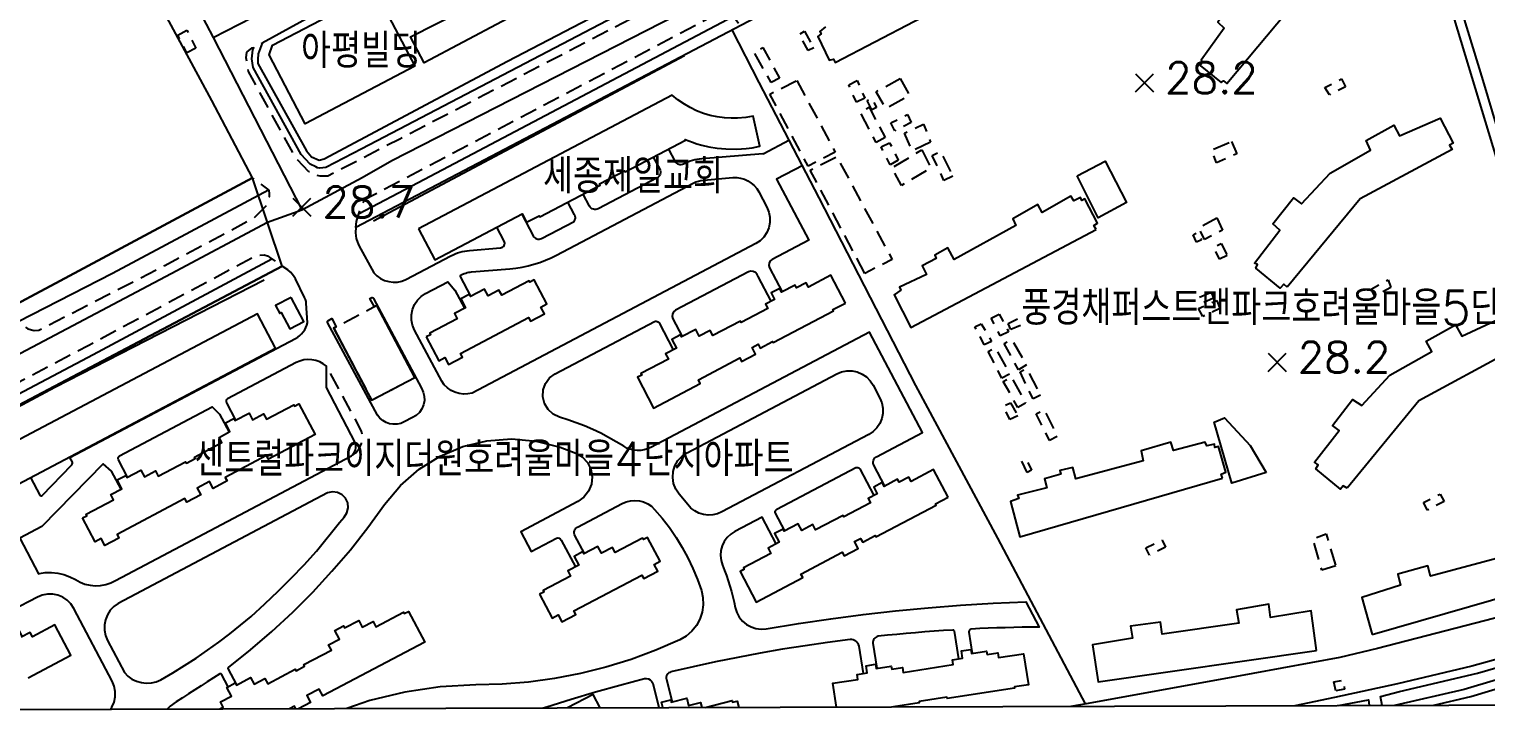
# Model space of a CAD drawing. Header units: millimetres. Extents: x 224638 to 227100, y 430787 to 433573.
# Drawn here: x 225758 to 226182.5, y 430787.4 to 430989.2 of the extents above; entities that cross this region are included whole.
import ezdxf

# ---------------------------------------------------------------- set-up
doc = ezdxf.new("R2010")
doc.units = ezdxf.units.MM
doc.linetypes.add('5M2P5', pattern=[7.5, 5, -2.5])
for name, color, linetype in [('A0013110', 1, 'Continuous'), ('A0013118', 1, 'Continuous'), ('A0023210', 7, 'Continuous'), ('A0033324', 1, '5M2P5'), ('A0033327', 32, 'Continuous'), ('A0053326', 32, 'Continuous'), ('B0014111', 7, 'Continuous'), ('B0014115', 7, 'Continuous'), ('B0014116', 7, '5M2P5'), ('B0014118', 7, '5M2P5'), ('B0024120', 3, 'B0024120'), ('C0076117', 7, 'Continuous'), ('F0027132', 7, 'Continuous'), ('F0027217', 7, 'Continuous'), ('F0047224', 7, 'Continuous'), ('H0017334', 7, 'Continuous'), ('H0049140', 7, 'Continuous')]:
    doc.layers.add(name, color=color, linetype=linetype)
doc.styles.add('HIST', font='romans.shx', dxfattribs={"bigfont": 'ngsw.shx'})
doc.styles.add('ngsw', font='romans.shx', dxfattribs={"bigfont": 'ngsw.shx'})
doc.linetypes.add('B0024120', pattern='A,10,-1.75,[133,ltypeshp.shx,S=0.75,R=0,X=0,Y=0],-3.25', length=15)

# ---------------------------------------------------------------- blocks, each defined once
blk = doc.blocks.new('F0027217')
at = {"layer": 'F0027217'}
for p, q in [((-2.652, 2.652), (2.652, -2.652)), ((-2.652, -2.652), (2.652, 2.652))]:
    blk.add_line(p, q, dxfattribs=at)

msp = doc.modelspace()

# ---------------------------------------------------------------- linework, layer by layer
at = {"layer": 'A0013110', "flags": 128}
msp.add_lwpolyline([(225825.839, 430985.059), (225824.674, 430981.938), (225824.6, 430980.306), (225824.576, 430979.144), (225838.824, 430953.674), (225840.298, 430951.926), (225842.498, 430950.922), (225843.924, 430951.346), (225897.396, 430979.807), (225964.201, 431014.724), (226038.711, 431054.137), (226058.327, 431065.189), (226061.573, 431071.339), (226047.721, 431099.286), (226040.497, 431101.179), (225962.363, 431060.08)], close=True, dxfattribs=at)
for points in [[(225658.8, 430860.47), (225664.178, 430862.093), (225729.818, 430895.938), (225767.016, 430915.801), (225823.102, 430945.787), (225811.256, 430968.298), (225783.671, 431019.612), (225754.241, 431076.439), (225746.375, 431090.645), (225737.953, 431092.682), (225699.914, 431072.363), (225688.747, 431069.485), (225687.462, 431069.305), (225581.582, 431013.416)], [(226150.027, 431088.593), (226081.413, 431052.224), (226019.716, 431019.107), (225971.435, 430993.461), (225853.196, 430931.355)], [(225831.729, 430920.027), (225672.845, 430836.188)]]:
    msp.add_lwpolyline(points, dxfattribs=at)
at = {"layer": 'A0013118', "flags": 128}
for points in [[(226190.153, 430945.799), (226181.676, 430974.164), (226168.154, 431018.377), (226160.757, 431044.786), (226153.11, 431074.999), (226150.027, 431088.593)], [(226167.335, 430791.974), (226178.064, 430794.59), (226213.848, 430805.379), (226231.519, 430810.944), (226247.438, 430817.205), (226273.29, 430827.614), (226298.594, 430839.358), (226311.809, 430846.877), (226329.541, 430856.606), (226355.166, 430872.163), (226378.34, 430887.86), (226398.36, 430902.85), (226419.255, 430919.99), (226438.308, 430936.101), (226448.625, 430946.584), (226460.999, 430959.836), (226467.613, 430966.889), (226486.678, 430984.036), (226507.406, 431002.24), (226508.597, 431000.949), (226511.95, 431003.455)], [(225944.305, 430954.198), (225946.172, 430950.661), (225946.372, 430950.358), (225946.627, 430950.1), (225946.928, 430949.897), (225947.262, 430949.757), (225947.617, 430949.684), (225947.98, 430949.682), (225948.336, 430949.751), (225948.672, 430949.888), (225949.301, 430950.194), (225949.944, 430950.469), (225950.6, 430950.712), (225951.267, 430950.921), (225951.944, 430951.098), (225952.629, 430951.241), (225953.32, 430951.35), (225954.015, 430951.425), (225971.813, 430952.894), (225971.86, 430952.807), (225979.532, 430956.855)], [(225939.866, 430951.856), (225941.732, 430948.318), (225941.869, 430947.982), (225941.938, 430947.626), (225941.936, 430947.264), (225941.864, 430946.908), (225941.723, 430946.574), (225941.52, 430946.273), (225941.262, 430946.018), (225940.963, 430945.82), (225923.802, 430936.765), (225923.466, 430936.628), (225923.11, 430936.559), (225922.747, 430936.561), (225922.392, 430936.633), (225922.058, 430936.774), (225921.757, 430936.977), (225921.502, 430937.235), (225921.303, 430937.537), (225919.436, 430941.076)], [(225983.453, 430949.426), (225975.78, 430945.378), (225985.142, 430927.635), (225974.504, 430922.022), (225973.943, 430921.567), (225973.599, 430920.932), (225973.525, 430920.214), (225973.731, 430919.522), (225977.411, 430912.547)], [(225886.732, 430911.265), (225883.701, 430917.01), (225883.666, 430917.21), (225883.746, 430917.397), (225883.852, 430917.484), (225884.101, 430917.608), (225884.737, 430917.878), (225885.184, 430918.03), (225885.592, 430918.143), (225886.084, 430918.248), (225886.528, 430918.316), (225886.837, 430918.347), (225898.064, 430919.274), (225899.84, 430919.466), (225901.604, 430919.747), (225903.352, 430920.117), (225905.079, 430920.574), (225906.78, 430921.117), (225908.453, 430921.746), (225910.091, 430922.458), (225911.691, 430923.251), (225951.516, 430944.266), (225952.233, 430944.599), (225952.98, 430944.859), (225953.75, 430945.042), (225954.534, 430945.146), (225963.015, 430945.847), (225964.16, 430945.857), (225965.294, 430945.702), (225966.394, 430945.382), (225967.435, 430944.907), (225968.396, 430944.285), (225969.256, 430943.53), (225969.997, 430942.657), (225970.604, 430941.687), (225972.966, 430937.21), (225973.548, 430935.785), (225973.84, 430934.274), (225973.832, 430932.735), (225973.523, 430931.227), (225972.927, 430929.809), (225972.065, 430928.534), (225970.971, 430927.452), (225969.688, 430926.603), (225887.085, 430883.016), (225885.856, 430882.772), (225884.574, 430882.722), (225883.302, 430882.882), (225882.071, 430883.245), (225880.916, 430883.803), (225879.867, 430884.541), (225878.951, 430885.439), (225878.198, 430886.466), (225870.27, 430901.385), (225869.677, 430902.812), (225869.376, 430904.328), (225869.378, 430905.873), (225869.682, 430907.387), (225870.277, 430908.813), (225871.14, 430910.095), (225872.237, 430911.183), (225873.525, 430912.035), (225879.942, 430915.422), (225882.073, 430913.021), (225884.839, 430907.779)], [(225901.52, 430935.22), (225904.851, 430928.907), (225905.042, 430928.615), (225905.285, 430928.364), (225905.571, 430928.163), (225905.89, 430928.019), (225906.23, 430927.938), (225906.579, 430927.923), (225906.925, 430927.973), (225907.248, 430928.084), (225916.775, 430933.059), (225916.92, 430933.279), (225917.031, 430933.517), (225917.108, 430933.768), (225917.149, 430934.028), (225917.152, 430934.291), (225917.118, 430934.552), (225917.047, 430934.805), (225916.941, 430935.045), (225914.996, 430938.733)], [(225853.196, 430931.355), (225853.118, 430929.815), (225853.17, 430928.91), (225853.307, 430928.089), (225853.622, 430927.025), (225854.056, 430926.056), (225858.444, 430918.065), (225859.337, 430917.192), (225860.383, 430916.452), (225861.535, 430915.891), (225862.763, 430915.525), (225864.035, 430915.364), (225865.315, 430915.411), (225866.571, 430915.666), (225867.769, 430916.121), (225880.877, 430923.038), (225881.516, 430923.355), (225882.17, 430923.639), (225882.838, 430923.89), (225883.517, 430924.107), (225884.206, 430924.289), (225884.904, 430924.437), (225885.608, 430924.549), (225886.317, 430924.626), (225895.321, 430925.369), (225895.646, 430925.437), (225895.945, 430925.582), (225896.199, 430925.796), (225896.394, 430926.066), (225896.516, 430926.374), (225896.56, 430926.704), (225896.521, 430927.034), (225896.404, 430927.345), (225894.267, 430931.393)], [(225758.397, 430858.429), (225761.122, 430853.266), (225761.251, 430853.146), (225761.418, 430853.087), (225761.594, 430853.102), (225761.749, 430853.185), (225770.454, 430862.119), (225770.558, 430862.283), (225770.625, 430862.564), (225770.585, 430862.833), (225769.849, 430864.227), (225835.621, 430898.933), (225836.259, 430899.316), (225836.851, 430899.768), (225837.39, 430900.282), (225837.869, 430900.852), (225838.282, 430901.472), (225838.624, 430902.133), (225838.891, 430902.828), (225839.078, 430903.509), (225838.729, 430909.258), (225838.672, 430909.685), (225838.508, 430910.307), (225838.253, 430910.898), (225835.556, 430916.329), (225835.193, 430916.949), (225834.704, 430917.623), (225834.098, 430918.291), (225833.35, 430918.943), (225831.729, 430920.027)], [(225974.206, 430909.799), (225970.389, 430917.032), (225970.089, 430917.601), (225969.634, 430918.161), (225969, 430918.505), (225968.282, 430918.579), (225967.59, 430918.374), (225946.335, 430907.158), (225945.774, 430906.703), (225945.431, 430906.068), (225945.356, 430905.35), (225945.562, 430904.658), (225948.283, 430899.5)], [(226007.301, 430855.902), (226004.106, 430861.957), (226003.969, 430862.293), (226003.9, 430862.649), (226003.902, 430863.011), (226003.975, 430863.367), (226004.116, 430863.701), (226004.319, 430864.001), (226004.576, 430864.257), (226004.879, 430864.456), (226018.313, 430871.545), (226002.877, 430900.799), (225939.155, 430867.174), (225938.212, 430866.754), (225937.222, 430866.46), (225936.203, 430866.299), (225935.17, 430866.274), (225934.144, 430866.384), (225933.141, 430866.627), (225932.178, 430867.001), (225931.273, 430867.497), (225929.071, 430868.846), (225926.823, 430870.118), (225924.532, 430871.309), (225922.2, 430872.42), (225919.831, 430873.448), (225917.427, 430874.392), (225914.991, 430875.251), (225912.527, 430876.024), (225910.694, 430876.875), (225909.188, 430878.224), (225908.142, 430879.954), (225907.647, 430881.914), (225907.745, 430883.933), (225908.428, 430885.836), (225909.637, 430887.456), (225911.266, 430888.653), (225940.227, 430903.931), (225940.472, 430904.014), (225940.731, 430904.018), (225940.979, 430903.945), (225941.192, 430903.802), (225941.545, 430903.465), (225945.676, 430895.637)], [(225784.77, 430855.032), (225782.002, 430860.276), (225779.544, 430862.421), (225761.696, 430844.103), (225755.264, 430840.709), (225760.744, 430830.324), (225760.878, 430830.364), (225762.69, 430830.659), (225764.525, 430830.716), (225766.352, 430830.535), (225768.14, 430830.119), (225769.859, 430829.475), (225771.482, 430828.613), (225772.826, 430827.877), (225774.258, 430827.333), (225775.751, 430826.99), (225777.277, 430826.855), (225778.807, 430826.932), (225780.313, 430827.217), (225781.764, 430827.707), (225783.141, 430828.395), (225851.906, 430864.68), (225852.267, 430865.052), (225852.595, 430865.495), (225852.856, 430865.981), (225853.044, 430866.5), (225853.154, 430867.04), (225853.186, 430867.591), (225853.137, 430868.141), (225853.02, 430868.653), (225844.602, 430884.605), (225844.635, 430890.852), (225843.69, 430891.564), (225842.65, 430892.126), (225841.536, 430892.524), (225840.375, 430892.751), (225839.194, 430892.801), (225838.018, 430892.673), (225836.874, 430892.37), (225835.79, 430891.899), (225815.822, 430881.362), (225815.564, 430881.153), (225815.406, 430880.862), (225815.372, 430880.532), (225815.467, 430880.214), (225818.148, 430875.132)], [(225786.663, 430858.518), (225783.981, 430863.6), (225783.887, 430863.918), (225783.921, 430864.248), (225784.079, 430864.539), (225784.336, 430864.748), (225811.285, 430878.968), (225813.488, 430876.89), (225816.255, 430871.645)], [(225818.465, 430797.938), (225815.964, 430802.663), (225815.947, 430802.755), (225815.954, 430802.848), (225815.986, 430802.935), (225816.04, 430803.011), (225822.484, 430808.137), (225828.744, 430813.524), (225834.793, 430819.147), (225840.622, 430824.998), (225846.221, 430831.069), (225851.584, 430837.35), (225856.702, 430843.832), (225861.567, 430850.506), (225866.164, 430856.061), (225871.591, 430860.809), (225877.709, 430864.625), (225884.36, 430867.411), (225891.371, 430869.096), (225898.562, 430869.635), (225905.746, 430869.015), (225912.737, 430867.252), (225917.26, 430865.526), (225919.148, 430864.387), (225920.645, 430862.769), (225921.633, 430860.797), (225922.034, 430858.629), (225921.816, 430856.435), (225920.997, 430854.389), (225919.641, 430852.65), (225917.854, 430851.358), (225901.238, 430842.59), (225904.271, 430836.841), (225911.654, 430840.737), (225912.057, 430840.824), (225912.456, 430840.71), (225912.68, 430840.523), (225913.039, 430840.176), (225917.169, 430832.349)], [(225978.173, 430842.856), (225975.471, 430847.977), (225975.376, 430848.295), (225975.41, 430848.625), (225975.568, 430848.917), (225975.826, 430849.126), (225998.85, 430861.275), (225999.168, 430861.369), (225999.498, 430861.335), (225999.789, 430861.177), (225999.998, 430860.92), (226004.096, 430853.154)], [(225919.777, 430836.213), (225917.004, 430841.468), (225916.867, 430841.804), (225916.798, 430842.16), (225916.8, 430842.522), (225916.873, 430842.878), (225917.013, 430843.212), (225917.217, 430843.513), (225917.474, 430843.768), (225917.777, 430843.968), (225930.748, 430850.812), (225931.942, 430851.321), (225933.203, 430851.626), (225934.496, 430851.719), (225935.788, 430851.598), (225937.042, 430851.266), (225938.224, 430850.732), (225939.302, 430850.01), (225940.247, 430849.121), (225942.479, 430846.505), (225944.57, 430843.776), (225946.515, 430840.94), (225948.307, 430838.006), (225949.943, 430834.981), (225951.416, 430831.874), (225952.725, 430828.694), (225953.863, 430825.45), (225954.331, 430823.369), (225954.418, 430821.237), (225954.122, 430819.125), (225953.451, 430817.1), (225952.429, 430815.228), (225951.087, 430813.57), (225949.47, 430812.179), (225947.63, 430811.1), (225940.592, 430808.023), (225933.394, 430805.342), (225926.057, 430803.065), (225918.606, 430801.201), (225911.062, 430799.753), (225903.449, 430798.728), (225895.791, 430798.127), (225888.109, 430797.954), (225877.714, 430797.365), (225867.416, 430795.827), (225857.303, 430793.353), (225850.551, 430791.028)], [(225975.664, 430839.044), (225971.539, 430846.864), (225963.641, 430842.696), (225962.437, 430841.912), (225961.396, 430840.922), (225960.553, 430839.758), (225959.936, 430838.46), (225959.566, 430837.072), (225959.455, 430835.639), (225959.608, 430834.21), (225960.018, 430832.833), (225960.604, 430831.324), (225961.156, 430829.802), (225961.675, 430828.268), (225962.16, 430826.724), (225962.611, 430825.169), (225963.027, 430823.604), (225963.409, 430822.031), (225963.756, 430820.45), (225964.203, 430819.012), (225964.916, 430817.685), (225965.869, 430816.52), (225967.027, 430815.557), (225968.348, 430814.834), (225969.782, 430814.376), (225971.277, 430814.2), (225972.779, 430814.313), (225982.166, 430815.855), (225991.578, 430817.238), (226001.012, 430818.462), (226010.466, 430819.526), (226019.936, 430820.43), (226029.42, 430821.175), (226038.915, 430821.759), (226048.418, 430822.182), (226052.321, 430814.787), (226049.845, 430814.76), (226047.369, 430814.721), (226044.894, 430814.669), (226042.419, 430814.605), (226039.944, 430814.527), (226037.47, 430814.437), (226034.996, 430814.334), (226032.523, 430814.218), (226032.387, 430814.181), (226032.245, 430814.117), (226032.118, 430814.027), (226032.009, 430813.916), (226031.922, 430813.787), (226031.86, 430813.644), (226031.825, 430813.492), (226031.819, 430813.336), (226032.796, 430807.069)], [(225781.658, 430790.822), (225782.097, 430791.443), (225782.73, 430792.878), (225783.065, 430794.411), (225783.088, 430795.98), (225782.799, 430797.522), (225782.21, 430798.975), (225770.99, 430820.237), (225770.142, 430821.521), (225769.06, 430822.615), (225767.785, 430823.477), (225766.366, 430824.073), (225764.859, 430824.382), (225763.32, 430824.39), (225761.809, 430824.098), (225760.384, 430823.516), (225752.939, 430819.588), (225753.514, 430816.598), (225755.945, 430811.99)], [(226152.197, 430791.929), (226151.723, 430794.526), (226157.3, 430795.992), (226179.982, 430801.327), (226208.815, 430809.727), (226230.555, 430816.242), (226231.426, 430813.715), (226203.392, 430804.728), (226176.098, 430796.627), (226155.845, 430791.94)], [(226001.079, 430801.223), (225999.836, 430809.267), (225999.638, 430809.658), (225999.439, 430810.036), (225999.184, 430810.367), (225998.878, 430810.649), (225998.528, 430810.876), (225998.145, 430811.04), (225997.739, 430811.136), (225997.248, 430811.16), (225990.665, 430810.297), (225984.095, 430809.342), (225977.539, 430808.297), (225970.998, 430807.16), (225964.473, 430805.933), (225957.966, 430804.616), (225951.478, 430803.208), (225945.01, 430801.71), (225944.673, 430801.589), (225944.364, 430801.404), (225944.096, 430801.163), (225943.881, 430800.874), (225943.725, 430800.549), (225943.636, 430800.2), (225943.615, 430799.84), (225943.665, 430799.485), (225945.308, 430792.965)], [(226028.869, 430805.516), (226027.627, 430813.56), (226027.538, 430813.735), (226027.475, 430813.817), (226027.388, 430813.88), (226027.286, 430813.914), (226027.169, 430813.916), (226024.446, 430813.745), (226021.724, 430813.558), (226019.003, 430813.356), (226016.283, 430813.137), (226013.565, 430812.902), (226010.848, 430812.652), (226008.133, 430812.385), (226005.419, 430812.103), (226005.085, 430812.017), (226004.766, 430811.868), (226004.481, 430811.66), (226004.241, 430811.402), (226004.054, 430811.103), (226003.927, 430810.775), (226003.865, 430810.428), (226003.87, 430810.076), (226004.998, 430802.775)], [(226195.598, 430808.18), (226178.341, 430803.376), (226156.681, 430798.22), (226138.343, 430794.224), (226126.77, 430791.853)], [(225815.937, 430797.373), (225814.007, 430801.044), (225813.917, 430801.128), (225813.804, 430801.176), (225813.681, 430801.182), (225813.563, 430801.144), (225811.734, 430800.01), (225809.902, 430798.86), (225808.077, 430797.7), (225806.258, 430796.53), (225804.446, 430795.349), (225802.641, 430794.158), (225800.843, 430792.957), (225799.051, 430791.745), (225798.399, 430791.075), (225798.256, 430790.872)], [(225907.771, 430791.199), (225908.872, 430791.564), (225915.924, 430793.783), (225923.009, 430795.891), (225930.127, 430797.888), (225937.275, 430799.774), (225937.86, 430799.836), (225938.433, 430799.713), (225938.938, 430799.416), (225939.326, 430798.975), (225939.697, 430798.414), (225941.489, 430791.3)], [(226139.472, 430791.891), (226148.262, 430793.602), (226148.493, 430791.918)]]:
    msp.add_lwpolyline(points, dxfattribs=at)
for points in [[(225858.575, 430908.169), (225857.29, 430910.605), (225857.685, 430910.814), (225857.803, 430910.858), (225857.905, 430910.871), (225858, 430910.865), (225858.108, 430910.835), (225858.223, 430910.771), (225858.301, 430910.698), (225858.365, 430910.607), (225872.3, 430884.462), (225872.841, 430883.316), (225873.131, 430882.083), (225873.155, 430880.816), (225872.913, 430879.573), (225872.416, 430878.407), (225871.686, 430877.372), (225870.755, 430876.513), (225869.664, 430875.868), (225867.275, 430874.608), (225866.263, 430874.187), (225865.191, 430873.957), (225864.096, 430873.926), (225863.013, 430874.095), (225861.978, 430874.458), (225861.028, 430875.003), (225860.192, 430875.712), (225859.499, 430876.561), (225844.965, 430903.605), (225844.932, 430903.758), (225844.962, 430903.958), (225845.059, 430904.119), (225845.198, 430904.228), (225846.141, 430904.725), (225847.413, 430902.318), (225846.691, 430901.932), (225857.784, 430880.955), (225870.343, 430887.582), (225859.282, 430908.543)], [(225947.416, 430853.539), (225946.422, 430854.992), (225945.777, 430856.63), (225945.513, 430858.37), (225945.643, 430860.125), (225946.162, 430861.807), (225947.042, 430863.332), (225948.239, 430864.622), (225949.694, 430865.612), (225993.302, 430888.623), (225994.727, 430889.205), (225996.238, 430889.497), (225997.777, 430889.489), (225999.285, 430889.18), (226000.703, 430888.584), (226001.978, 430887.722), (226003.061, 430886.628), (226003.909, 430885.344), (226005.904, 430881.562), (226006.486, 430880.137), (226006.778, 430878.626), (226006.77, 430877.087), (226006.461, 430875.58), (226005.865, 430874.161), (226005.003, 430872.886), (226003.909, 430871.804), (226002.625, 430870.956), (225959.783, 430848.349), (225958.52, 430847.818), (225957.185, 430847.514), (225955.817, 430847.448), (225954.458, 430847.62), (225953.149, 430848.025), (225951.932, 430848.652), (225950.841, 430849.481), (225949.912, 430850.487)], [(225796.37, 430799.38), (225799.843, 430801.424), (225803.268, 430803.549), (225806.642, 430805.752), (225809.964, 430808.034), (225813.232, 430810.393), (225816.444, 430812.826), (225819.599, 430815.334), (225822.69, 430817.911), (225826.684, 430821.522), (225830.581, 430825.233), (225834.381, 430829.044), (225838.082, 430832.953), (225841.678, 430836.954), (225848.433, 430845.256), (225849.749, 430846.873), (225850.581, 430848.104), (225850.949, 430849.531), (225850.818, 430850.999), (225850.203, 430852.339), (225849.175, 430853.395), (225847.852, 430854.046), (225846.388, 430854.217), (225844.964, 430853.893), (225783.956, 430821.701), (225782.704, 430820.802), (225781.638, 430819.681), (225780.802, 430818.379), (225780.225, 430816.943), (225779.928, 430815.424), (225779.922, 430813.877), (225780.206, 430812.356), (225780.77, 430810.918), (225785.744, 430801.492), (225786.759, 430800.479), (225787.951, 430799.628), (225789.269, 430798.99), (225790.676, 430798.582), (225792.132, 430798.416), (225793.594, 430798.497), (225795.023, 430798.822)]]:
    msp.add_lwpolyline(points, close=True, dxfattribs=at)
at = {"layer": 'A0023210', "flags": 128}
for points in [[(225653.51, 431290.915), (225666.688, 431265.947), (225667.671, 431261.943), (225695.908, 431208.449), (225705.714, 431189.155), (225709.734, 431178.588), (225722.87, 431157.45), (225727.62, 431147.994), (225741.671, 431119.525), (225771.672, 431062.775), (225785.125, 431037.328), (225811.571, 430986.732), (225837.398, 430936.453)], [(225561.496, 430790.165), (225646.64, 430837.196), (225662.478, 430845.654), (225668.512, 430849.14), (225701.332, 430866.063), (225799.373, 430917.914), (225827.416, 430932.907), (225837.398, 430936.453), (225855.032, 430945.886), (225863.688, 430950.862), (225972.56, 431006.605), (226029.214, 431036.622), (226069.87, 431058.706), (226075.247, 431060.902), (226082.367, 431063.81), (226147.193, 431098.133), (226186.426, 431119.846)], [(225811.571, 430986.732), (225834.384, 430998.474), (225861.11, 431012.915), (225870.001, 431016.665), (225882.826, 431022.315), (225910.174, 431037.015), (225967.095, 431067.608), (225991.693, 431081.249), (226048.935, 431111.577)]]:
    msp.add_lwpolyline(points, dxfattribs=at)
at = {"layer": 'A0033324', "flags": 128}
for points in [[(226040.497, 431101.179), (226048.464, 431102.385), (226049.889, 431102.069), (226051.541, 431100.587), (226066.066, 431071.281), (226065.859, 431067.151), (226065.579, 431064.517), (226063.666, 431061.694), (226019.236, 431037.392), (225948.948, 431000.249), (225865.992, 430957.114), (225844.987, 430946.244), (225842.827, 430946.318), (225841.557, 430946.592), (225840.61, 430947.025), (225839.513, 430947.584), (225835.633, 430951.582), (225821.906, 430976.817), (225821.224, 430980.762), (225821.432, 430982.411), (225823.004, 430983.685), (225825.839, 430985.059)], [(225853.196, 430931.355), (225853.405, 430933.073), (225853.838, 430934.754), (225854.73, 430937.353), (225855.649, 430939.045), (225855.881, 430939.465), (225856.044, 430939.642), (225959.802, 430994.393), (225961.588, 430994.191), (225963.028, 430993.135), (225965.201, 430990.191)], [(225751.96, 430907.761), (225754.71, 430903.967), (225757.611, 430901.723), (225759.419, 430901.315), (225760.84, 430901.392), (225797.512, 430920.229), (225823.767, 430934.279), (225827.301, 430937.905), (225827.989, 430940.242), (225827.988, 430941.156), (225827.882, 430942.214), (225823.102, 430945.787)], [(225573.279, 430790.2), (225590.488, 430798.985), (225636.912, 430824.052), (225668.018, 430840.525), (225719.499, 430867.484), (225775.219, 430896.939), (225824.136, 430923.137), (225826.461, 430923.294), (225827.778, 430922.934), (225828.114, 430922.599), (225831.729, 430920.027)], [(225851.906, 430864.68), (225853.203, 430865.57), (225854.165, 430866.846), (225854.809, 430868.307), (225855.103, 430869.877), (225855.056, 430870.907), (225854.865, 430871.958), (225844.635, 430890.852)]]:
    msp.add_lwpolyline(points, dxfattribs=at)
at = {"layer": 'A0033327', "flags": 128}
for points in [[(226048.341, 431102.367), (226063.467, 431072.387), (226063.851, 431068.111), (226062.61, 431065.571), (226059.682, 431062.715), (226028.974, 431045.764), (225956.575, 431007.486), (225854.958, 430954.23), (225844.456, 430948.795), (225842.663, 430948.62), (225842.028, 430948.757), (225841.554, 430948.973), (225839.906, 430949.755), (225837.229, 430952.628), (225823.241, 430977.98), (225822.912, 430980.534), (225823.167, 430983.078), (225823.53, 430983.939)], [(225963.258, 430992.824), (225871.364, 430944.334), (225853.977, 430935.159)], [(225754.792, 430903.903), (225782.264, 430918.015), (225827.728, 430942.329)], [(225580.126, 430790.221), (225591.883, 430796.328), (225638.327, 430821.406), (225669.416, 430837.87), (225720.896, 430864.829), (225776.628, 430894.29), (225828.703, 430922.179)]]:
    msp.add_lwpolyline(points, dxfattribs=at)
at = {"layer": 'A0053326', "flags": 128}
msp.add_lwpolyline([(225586.516, 430790.24), (225668.679, 430833.99), (225672.845, 430836.188), (225831.729, 430920.027), (225823.102, 430945.787), (225767.016, 430915.801), (225729.818, 430895.938), (225664.178, 430862.093), (225658.8, 430860.47), (225656.276, 430857.319), (225653.869, 430856.033), (225640.637, 430848.967), (225624.6, 430840.403), (225590.346, 430822.395), (225586.037, 430820.108), (225557.019, 430804.903), (225546.743, 430804.286), (225533.635, 430797.906), (225526.003, 430790.059)], dxfattribs=at)
at = {"layer": 'B0014111', "flags": 128}
for points in [[(225861.134, 431001.69), (225895.677, 431019.812), (225899.53, 431012.031), (225894.568, 431009.374), (225897.981, 431002.631), (225903.266, 431005.306), (225907.23, 430997.439), (225873.112, 430979.281), (225869.136, 430986.883), (225883.913, 430994.397), (225879.724, 431002.665), (225864.845, 430994.607)], [(225858.935, 431000.206), (225870.371, 430978.352), (225838.382, 430961.522), (225827.967, 430981.664), (225828.922, 430984.489)], [(225871.472, 430930.898), (225876.232, 430921.876), (225901.65, 430935.289), (225902.939, 430932.823), (225906.583, 430934.746), (225906.77, 430934.392), (225924.352, 430943.67), (225924.165, 430944.023), (225931.453, 430947.869), (225931.64, 430947.515), (225949.222, 430956.793), (225949.115, 430956.994), (225951.247, 430956.163), (225952.539, 430955.734), (225954.032, 430955.307), (225956.047, 430954.839), (225958.454, 430954.44), (225960.982, 430954.202), (225964.215, 430954.162), (225966.88, 430954.351), (225968.633, 430954.587), (225970.875, 430955.02), (225968.96, 430963.815), (225966.83, 430963.416), (225964.394, 430963.177), (225962.595, 430963.146), (225960.577, 430963.257), (225958.48, 430963.538), (225956.447, 430963.978), (225954.477, 430964.568), (225952.454, 430965.356), (225950.587, 430966.262), (225948.903, 430967.244), (225947.007, 430968.566), (225945.393, 430969.904)], [(225834.32, 430910.929), (225829.809, 430908.549), (225831.023, 430906.249), (225831.465, 430906.483), (225833.979, 430901.718), (225838.048, 430903.865)]]:
    msp.add_lwpolyline(points, close=True, dxfattribs=at)
at = {"layer": 'B0014115', "flags": 128}
for points in [[(225990.027, 430989.836), (225988.426, 430988.51), (225988.814, 430987.761), (225987.779, 430986.982), (225991.147, 430980.12), (225992.329, 430980.428), (225992.895, 430979.406), (226073.72, 431021.72)], [(225813.582, 430790.918), (225814.526, 430791.416), (225813.719, 430792.946), (225816.912, 430794.631), (225815.567, 430797.178), (225818.044, 430798.484), (225818.361, 430797.883), (225822.483, 430800.058), (225823.509, 430798.112), (225826.702, 430799.797), (225827.509, 430798.267), (225835.513, 430802.49), (225835.746, 430802.07), (225838.267, 430803.4), (225838.052, 430803.83), (225846.056, 430808.053), (225845.248, 430809.583), (225848.441, 430811.268), (225847.097, 430813.815), (225849.574, 430815.122), (225849.891, 430814.52), (225854.012, 430816.695), (225855.039, 430814.749), (225858.232, 430816.434), (225859.039, 430814.904), (225867.043, 430819.128), (225867.276, 430818.708), (225868.514, 430819.361), (225873.242, 430810.402), (225843.525, 430794.721), (225842.47, 430796.72), (225838.888, 430794.83), (225839.943, 430792.831), (225836.447, 430790.986)], [(225757.741, 430799.991), (225770.176, 430806.553), (225765.495, 430815.424), (225758.973, 430811.982), (225758.31, 430813.238), (225755.67, 430811.845)], [(225993.257, 430791.454), (225992.182, 430798.412), (225999.471, 430799.538), (225999.254, 430800.941), (226002.204, 430801.397), (226001.874, 430803.532), (226004.641, 430803.959), (226004.828, 430802.749), (226009.177, 430803.42), (226009.32, 430802.496), (226012.467, 430802.983), (226012.684, 430801.579), (226027.261, 430803.831), (226027.044, 430805.235), (226029.994, 430805.69), (226029.665, 430807.825), (226032.432, 430808.253), (226032.619, 430807.042), (226036.967, 430807.714), (226037.11, 430806.79), (226040.258, 430807.276), (226040.474, 430805.873), (226047.763, 430806.998), (226049.157, 430797.975), (226045.085, 430797.346), (226045.146, 430796.951), (226025.499, 430793.916), (226025.438, 430794.311), (226017.295, 430793.053), (226017.356, 430792.658), (226009.886, 430791.504)], [(225942.62, 430791.303), (225942.22, 430792.889), (225944.935, 430793.573), (225945.102, 430792.913), (225949.62, 430794.052), (225950.158, 430791.918), (225953.658, 430792.8), (225954.027, 430791.337)], [(225954.943, 430791.34), (225962.857, 430793.334), (225962.984, 430792.871), (225964.341, 430793.213), (225964.806, 430791.369)], [(225835.694, 430790.984), (225835.297, 430791.736), (225833.862, 430790.978)]]:
    msp.add_lwpolyline(points, dxfattribs=at)
for points in [[(226155.628, 431014.429), (226151.953, 431021.319), (226150.845, 431020.675), (226150.456, 431021.607), (226139.881, 431016.231), (226137.98, 431019.137), (226131.625, 431015.301), (226132.666, 431012.605), (226119.652, 431005.122), (226111.406, 430995.752), (226108.843, 430997.586), (226104.309, 430991.198), (226106.234, 430989.46), (226099.463, 430980.095), (226099.991, 430979.589), (226099.219, 430978.531), (226105.292, 430973.611), (226105.991, 430974.127), (226107.011, 430973.315), (226127.603, 430998.02), (226126.957, 430998.512), (226155.127, 431012.707), (226154.691, 431013.679)], [(226124.527, 430913.883), (226123.589, 430914.766), (226122.554, 430913.65), (226115.477, 430919.409), (226115.964, 430920.52), (226115.085, 430920.933), (226122.465, 430930.517), (226120.338, 430932.378), (226126.416, 430939.979), (226128.752, 430938.22), (226137.099, 430947.109), (226148.871, 430953.841), (226147.626, 430956.654), (226155.677, 430961.124), (226157.337, 430958.018), (226169.115, 430963.239), (226172.94, 430955.857), (226171.864, 430955.314), (226172.639, 430954.079), (226145.821, 430939.656)], [(226068.912, 430930.732), (226068.258, 430931.847), (226069.326, 430932.587), (226065.629, 430939.666), (226064.753, 430939.226), (226064.34, 430940.024), (226062.426, 430939.038), (226061.515, 430940.414), (226053.193, 430935.676), (226051.864, 430937.985), (226044.574, 430933.842), (226045.537, 430931.848), (226027.487, 430921.975), (226025.66, 430925.406), (226021.868, 430923.217), (226022.325, 430922.301), (226018.156, 430920.166), (226019.422, 430917.62), (226011.641, 430913.888), (226012, 430913.014), (226010.076, 430911.701), (226014.858, 430902.166)], [(225995.85, 430909.291), (225991.589, 430917.365), (225985.066, 430913.924), (225984.403, 430915.179), (225981.586, 430913.693), (225981.15, 430914.52), (225977.259, 430912.467), (225976.687, 430913.55), (225974.211, 430912.243), (225975.219, 430910.333), (225972.579, 430908.94), (225973.241, 430907.684), (225965.481, 430903.589), (225965.248, 430904.009), (225957.244, 430899.785), (225956.436, 430901.315), (225953.243, 430899.63), (225952.217, 430901.576), (225948.095, 430899.401), (225947.778, 430900.003), (225945.302, 430898.696), (225946.646, 430896.149), (225943.453, 430894.464), (225944.26, 430892.934), (225936.256, 430888.711), (225936.471, 430888.282), (225935.233, 430887.628), (225939.961, 430878.669), (225953.554, 430885.842), (225952.994, 430886.903), (225965.031, 430893.255), (225965.591, 430892.194), (225969.677, 430894.35), (225968.623, 430896.348), (225970.392, 430897.282), (225970.98, 430896.167), (225974.623, 430898.09), (225974.81, 430897.736), (225992.392, 430907.014), (225992.206, 430907.368)], [(225873.682, 430899.393), (225877.355, 430892.432), (225879.124, 430893.365), (225880.178, 430891.367), (225884.264, 430893.523), (225883.704, 430894.584), (225903.48, 430905.019), (225904.04, 430903.958), (225908.126, 430906.114), (225907.071, 430908.113), (225908.84, 430909.046), (225905.167, 430916.007), (225903.929, 430915.353), (225903.696, 430915.773), (225895.692, 430911.549), (225894.885, 430913.08), (225891.692, 430911.395), (225890.666, 430913.341), (225886.544, 430911.166), (225886.227, 430911.767), (225883.75, 430910.46), (225885.094, 430907.913), (225881.902, 430906.229), (225882.709, 430904.699), (225874.705, 430900.475), (225874.92, 430900.046)], [(225691.052, 430835.692), (225693.596, 430830.872), (225692.473, 430830.28), (225695.679, 430824.204), (225696.139, 430824.446), (225696.045, 430824.623), (225696.709, 430824.973), (225697.325, 430823.806), (225747.666, 430850.37), (225751.258, 430854.662), (225829.812, 430896.113), (225824.529, 430906.125)], [(226142.078, 430855.254), (226140.909, 430855.943), (226140.058, 430855.015), (226132.882, 430860.952), (226133.583, 430862.069), (226132.55, 430862.893), (226139.701, 430872.065), (226137.723, 430873.54), (226143.608, 430881.136), (226146.281, 430879.378), (226154.481, 430888.256), (226166.737, 430895.126), (226165.093, 430898.167), (226173.575, 430902.934), (226175.504, 430899.613), (226186.485, 430904.754), (226190.394, 430897.152), (226189.201, 430896.501), (226189.8, 430895.309), (226162.88, 430880.751)], [(225773.568, 430846.622), (225774.807, 430847.275), (225774.591, 430847.704), (225782.596, 430851.928), (225781.788, 430853.458), (225784.981, 430855.143), (225783.637, 430857.69), (225786.113, 430858.997), (225786.431, 430858.395), (225790.552, 430860.57), (225791.579, 430858.624), (225794.771, 430860.309), (225795.579, 430858.779), (225803.583, 430863.002), (225803.816, 430862.583), (225806.336, 430863.913), (225806.121, 430864.342), (225814.125, 430868.565), (225813.318, 430870.095), (225816.511, 430871.78), (225815.167, 430874.327), (225817.643, 430875.634), (225817.96, 430875.033), (225822.082, 430877.207), (225823.108, 430875.262), (225826.301, 430876.946), (225827.109, 430875.416), (225835.113, 430879.64), (225835.345, 430879.22), (225836.584, 430879.873), (225841.311, 430870.914), (225827.718, 430863.741), (225827.158, 430864.802), (225815.121, 430858.451), (225815.681, 430857.39), (225811.595, 430855.233), (225810.54, 430857.232), (225806.958, 430855.342), (225808.013, 430853.343), (225803.927, 430851.187), (225803.367, 430852.249), (225783.591, 430841.814), (225784.151, 430840.752), (225780.065, 430838.596), (225779.01, 430840.595), (225777.241, 430839.662)], [(226105.694, 430858.169), (226105.316, 430859.385), (226106.643, 430859.956), (226104.554, 430867.397), (226103.521, 430867.136), (226103.355, 430868.102), (226101.13, 430867.615), (226100.639, 430868.753), (226091.422, 430866.268), (226090.666, 430868.707), (226081.976, 430866.207), (226082.603, 430863.248), (226063.004, 430858.015), (226062.062, 430861.369), (226058.297, 430860.402), (226058.609, 430859.418), (226053.806, 430858.007), (226054.487, 430855.388), (226046.009, 430853.272), (226046.37, 430852.243), (226043.987, 430851.435), (226046.642, 430841.084)], [(226025.739, 430852.646), (226021.479, 430860.721), (226014.956, 430857.279), (226014.293, 430858.535), (226011.476, 430857.048), (226011.04, 430857.875), (226007.149, 430855.822), (226006.577, 430856.905), (226004.1, 430855.598), (226005.109, 430853.688), (226002.469, 430852.295), (226003.131, 430851.039), (225995.37, 430846.944), (225995.138, 430847.364), (225987.134, 430843.14), (225986.326, 430844.67), (225983.133, 430842.986), (225982.107, 430844.931), (225977.985, 430842.757), (225977.668, 430843.358), (225975.192, 430842.051), (225976.536, 430839.504), (225973.343, 430837.819), (225974.15, 430836.289), (225966.146, 430832.066), (225966.361, 430831.637), (225965.123, 430830.983), (225969.851, 430822.024), (225983.444, 430829.197), (225982.884, 430830.258), (225994.921, 430836.61), (225995.481, 430835.549), (225999.567, 430837.705), (225998.513, 430839.704), (226000.281, 430840.637), (226000.869, 430839.523), (226004.513, 430841.445), (226004.7, 430841.092), (226022.282, 430850.369), (226022.096, 430850.723)], [(225906.727, 430824.34), (225910.4, 430817.38), (225912.169, 430818.313), (225913.223, 430816.315), (225917.309, 430818.471), (225916.749, 430819.532), (225936.525, 430829.967), (225937.085, 430828.906), (225941.171, 430831.062), (225940.116, 430833.061), (225941.885, 430833.994), (225938.212, 430840.954), (225936.974, 430840.301), (225936.741, 430840.721), (225928.737, 430836.497), (225927.93, 430838.027), (225924.737, 430836.343), (225923.71, 430838.288), (225919.589, 430836.114), (225919.272, 430836.715), (225916.795, 430835.408), (225918.139, 430832.861), (225914.947, 430831.177), (225915.754, 430829.647), (225907.75, 430825.423), (225907.965, 430824.994)], [(226149.358, 430812.616), (226212.49, 430830.753), (226209.072, 430841.392), (226196.622, 430837.834), (226195.847, 430840.878), (226187.641, 430838.5), (226188.474, 430835.566), (226166.332, 430829.675), (226165.578, 430832.672), (226156.837, 430830.263), (226157.6, 430827.039), (226146.29, 430823.43)], [(226133.087, 430807.943), (226131.532, 430819.533), (226119.743, 430817.566), (226119.248, 430821.429), (226109.824, 430819.833), (226110.453, 430815.923), (226088.155, 430812.738), (226087.63, 430816.246), (226078.952, 430815.067), (226079.478, 430811.585), (226067.797, 430809.616), (226069.461, 430798.814)]]:
    msp.add_lwpolyline(points, close=True, dxfattribs=at)
at = {"layer": 'B0014116', "flags": 128}
for points in [[(225846.723, 430901.916), (225857.784, 430880.955), (225870.343, 430887.582), (225859.282, 430908.543)], [(226138.71, 430796.18), (226138.151, 430798.798), (226140.954, 430799.36), (226141.283, 430796.658)]]:
    msp.add_lwpolyline(points, close=True, dxfattribs=at)
at = {"layer": 'B0014118', "flags": 128}
for points in [[(225806.511, 430983.565), (225803.967, 430982.207), (225801.272, 430987.362), (225803.967, 430988.843)], [(225986.631, 430983.708), (225985.009, 430982.966), (225982.352, 430987.559), (225983.882, 430988.521)], [(225976.643, 430974.874), (225974.219, 430973.57), (225969.262, 430982.454), (225971.783, 430983.785)], [(225981.707, 430974.213), (225992.834, 430953.276), (225984.956, 430949.19), (225973.839, 430970.216)], [(226001.499, 430969.032), (225999.062, 430967.835), (225996.816, 430972.955), (225999.229, 430974.155)], [(226011.748, 430974.767), (226014.561, 430969.832), (226007.702, 430965.947), (226004.784, 430970.875)], [(226140.381, 430974.661), (226141.56, 430972.356), (226136.852, 430970.012), (226135.581, 430972.133)], [(226004.905, 430966.336), (226003.51, 430965.635), (226002.205, 430968.39), (226003.452, 430969.068)], [(226007.459, 430957.539), (226004.791, 430956.057), (226000.202, 430964.884), (226002.749, 430966.398)], [(226013.916, 430964.262), (226014.957, 430961.892), (226010.22, 430959.504), (226009.097, 430961.817)], [(226020.656, 430956.185), (226015.289, 430953.631), (226013.048, 430958.817), (226018.58, 430961.426)], [(226011.255, 430950.979), (226008.842, 430949.572), (226006.258, 430954.82), (226008.728, 430956.047)], [(226108.34, 430956.401), (226109.898, 430952.838), (226103.988, 430950.207), (226102.448, 430953.816)], [(226001.532, 430917.901), (225985.555, 430948.015), (225993.307, 430951.997), (226009.435, 430921.98)], [(226018.088, 430953.928), (226020.774, 430948.65), (226012.148, 430943.563), (226009.399, 430948.706)], [(226027.13, 430946.239), (226024.548, 430945.058), (226021.155, 430952.307), (226023.515, 430953.505)], [(226104.083, 430934.111), (226105.73, 430930.573), (226100.48, 430927.832), (226098.809, 430931.315)], [(226099.584, 430927.681), (226098.103, 430927.003), (226097.163, 430929.212), (226098.488, 430929.864)], [(226107.082, 430923.151), (226104.877, 430922.033), (226103.13, 430925.503), (226105.334, 430926.676)], [(226102.422, 430912.433), (226103.132, 430910.705), (226099.757, 430909.192), (226098.976, 430910.955)], [(226153.942, 430916.04), (226154.778, 430913.852), (226150.072, 430911.287), (226149.085, 430913.354)], [(226104.073, 430910.041), (226104.985, 430907.676), (226099.949, 430905.36), (226098.702, 430907.716)], [(226038.282, 430904.912), (226040.647, 430906.036), (226043.372, 430900.874), (226040.964, 430899.727)], [(226044.016, 430901.542), (226043.224, 430903.267), (226046.096, 430904.749), (226047.107, 430902.862)], [(226038.43, 430898.102), (226036.294, 430897.133), (226033.567, 430902.325), (226035.394, 430903.254)], [(226043.679, 430888.565), (226041.461, 430887.411), (226037.394, 430895.15), (226039.511, 430896.242)], [(226048.586, 430891.298), (226046.32, 430889.792), (226042.104, 430897.495), (226044.287, 430898.642)], [(226048.331, 430880.091), (226046.04, 430878.786), (226041.844, 430886.441), (226044.173, 430887.746)], [(226052.712, 430882.397), (226050.508, 430881.298), (226046.724, 430889.196), (226048.645, 430890.171)], [(226046.045, 430876.434), (226043.796, 430875.331), (226041.916, 430879.215), (226043.922, 430880.219)], [(226057.56, 430870.388), (226055.329, 430869.216), (226051.398, 430876.943), (226053.724, 430878.189)], [(226050.034, 430860.592), (226048.782, 430859.906), (226047.276, 430863.168), (226048.548, 430863.79)], [(226169.151, 430853.586), (226170.274, 430851.4), (226165.472, 430848.873), (226164.328, 430851.104)], [(226084.43, 430835.751), (226083.41, 430837.883), (226088.117, 430840.169), (226089.146, 430838.117)], [(226138.696, 430832.672), (226134.681, 430831.337), (226132.041, 430840.563), (226135.939, 430841.948)]]:
    msp.add_lwpolyline(points, close=True, dxfattribs=at)
at = {"layer": 'B0024120', "flags": 128}
for points in [[(226088.482, 431055.382), (226144.187, 431084.776), (226161.681, 431029.225), (226172.219, 430995.254), (226187.412, 430945.227), (226201.396, 430898.505), (226199.729, 430887.388), (226209.711, 430852.736), (226214.996, 430848.716), (226221.925, 430826.88), (226150.85, 430808.575), (226139.903, 430805.928), (226106.137, 430799.67), (226066.015, 430792.419), (226061.536, 430791.658)], [(226065.842, 430792.389), (226040.205, 430840.728), (226016.404, 430885.273), (225988.205, 430939.96), (225970.676, 430973.603), (225962.822, 430988.937)], [(225948.972, 430981.382), (225858.289, 430933.176)], [(225699.751, 430790.578), (225693.444, 430802.391), (225675.811, 430836.753), (225765.461, 430884.765), (225826.479, 430916.004)]]:
    msp.add_lwpolyline(points, dxfattribs=at)
at = {"layer": 'C0076117', "flags": 128}
for points in [[(226063.339, 430946.37), (226071.558, 430950.654), (226077.742, 430938.624), (226069.495, 430934.123)], [(226118.423, 430859.873), (226108.423, 430856.763), (226103.298, 430874.544), (226106.331, 430875.821), (226113.749, 430867.733)]]:
    msp.add_lwpolyline(points, close=True, dxfattribs=at)
msp.add_lwpolyline([(225846.723, 430901.916), (225857.784, 430880.955), (225870.343, 430887.582), (225859.282, 430908.543)], dxfattribs=at)
at = {"layer": 'F0047224', "flags": 128}
msp.add_lwpolyline([(225924.411, 430791.249), (225922.34, 430795.173), (225914.849, 430791.22)], dxfattribs=at)
at = {"layer": 'H0017334', "flags": 128}
msp.add_lwpolyline([(226877.37, 433568.33), (224637.58, 433561.64), (224645.5, 430787.43), (226886, 430794.12)], close=True, dxfattribs=at)

# ---------------------------------------------------------------- block references
at = {"layer": 'F0027217'}
for p in [(226083.004, 430973.481, 28.167), (225837.453, 430937.248, 28.719), (226121.635, 430891.981, 28.167)]:
    msp.add_blockref('F0027217', p, dxfattribs=at)

# ---------------------------------------------------------------- texts
at = {"layer": 'F0027132', "style": 'ngsw'}
for s, p in [('28.2', (226089.004, 430970.481)), ('28.7', (225843.453, 430934.248)), ('28.2', (226127.635, 430888.981))]:
    msp.add_text(s, height=9, dxfattribs=at).set_placement(p)
at = {"layer": 'H0049140', "style": 'HIST'}
for s, p in [('아평빌딩', (225837.213, 430977.83)), ('세종제일교회', (225907.731, 430941.283)), ('풍경채퍼스트맨파크호려울마을5단지아파트', (226047.107, 430902.862)), ('센트럴파크이지더원호려울마을4단지아파트', (225806.09, 430858.82))]:
    msp.add_text(s, height=10, dxfattribs=at).set_placement(p)

doc.saveas('drawing.dxf')
